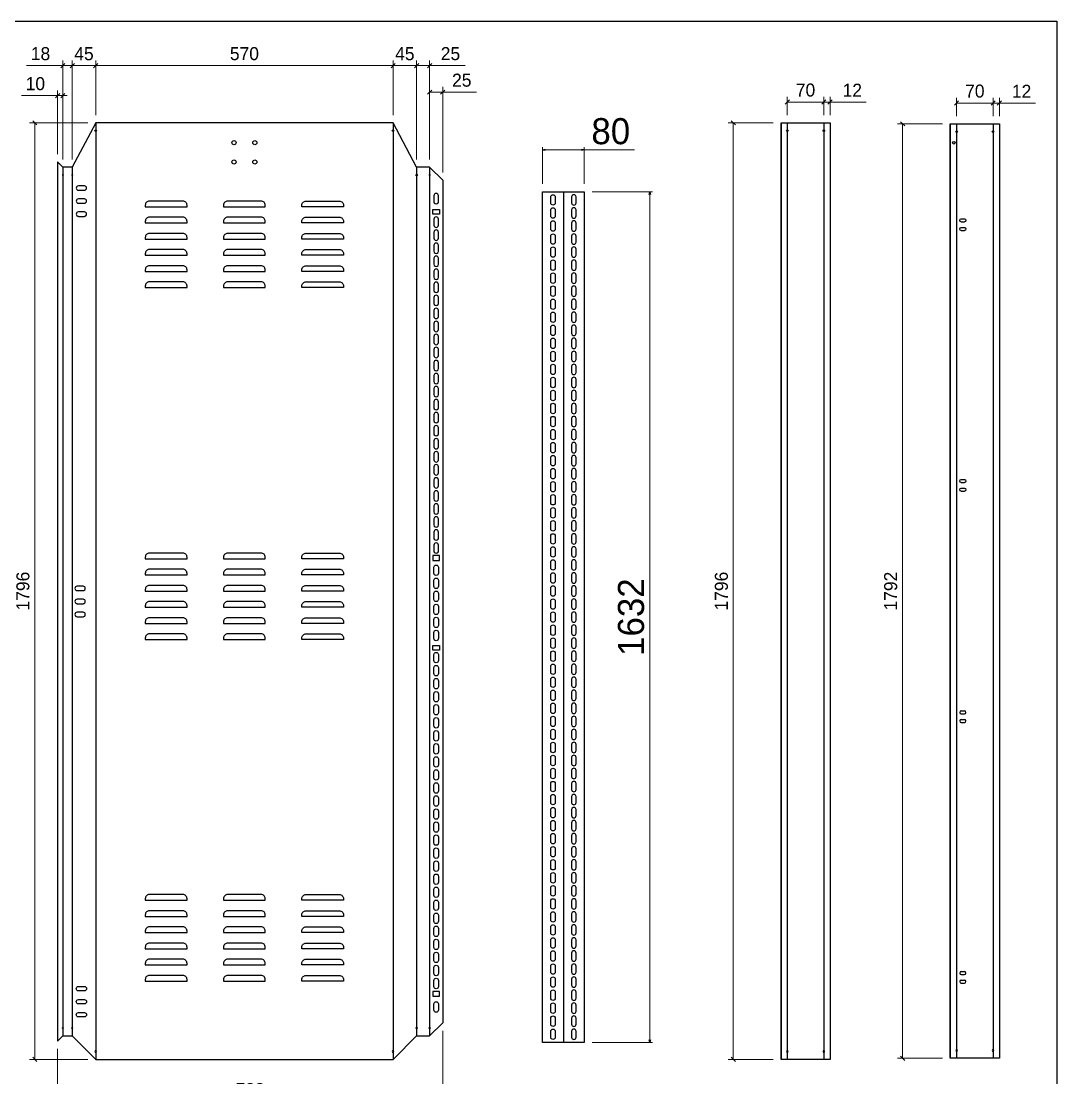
# Model space of a CAD drawing. Header units: millimetres. Extents: x 0 to 4455, y 0 to 3150.
# Drawn here: x 2470 to 4455, y 1123 to 3150 of the extents above; entities that cross this region are included whole.
import ezdxf
from ezdxf.enums import TextEntityAlignment as Align

# ---------------------------------------------------------------- set-up
doc = ezdxf.new("R2010")
doc.units = ezdxf.units.MM
doc.layers.add('CNC', color=7, linetype='Continuous')
doc.layers.add('DIM', color=253, linetype='Continuous')
doc.styles.add('Tahoma (Input Text)', font='tahoma.ttf')
doc.dimstyles.new('CNC', dxfattribs={"dimtxt": 50, "dimasz": 5, "dimexe": 5, "dimexo": 15, "dimgap": 10, "dimtad": 1, "dimdec": 0, "dimtxsty": 'Standard', "dimblk": 'OPEN30', "dimcen": 10, "dimclrd": 5, "dimclre": 5, "dimclrt": 3, "dimazin": 3, "dimtfac": 1, "dimtdec": 0, "dimtmove": 0, "dimatfit": 3, "dimldrblk": 'ARCHTICK', "dimlwd": 9, "dimlwe": 9})
doc.dimstyles.new('Dim-25', dxfattribs={"dimtxt": 25, "dimasz": 8, "dimexe": 10, "dimexo": 15, "dimgap": 10, "dimtad": 1, "dimdec": 0, "dimtxsty": 'Standard', "dimblk": 'OBLIQUE', "dimcen": 10, "dimclrd": 5, "dimclre": 5, "dimclrt": 3, "dimazin": 3, "dimtfac": 1, "dimtdec": 0, "dimtmove": 0, "dimatfit": 3, "dimldrblk": 'OBLIQUE', "dimlwd": 9, "dimlwe": 9})

# ---------------------------------------------------------------- blocks, each defined once
blk = doc.blocks.new('khungtenAsean2')
at = {"color": 7}
blk.add_lwpolyline([(0, 0), (2970, 0), (2970, -2100), (0, -2100)], close=True, dxfattribs=at)
at = {"color": 1, "style": 'Tahoma (Input Text)', "flags": 8}
for tag, p in [('#01', (137.1, -2021.3)), ('#03', (506.6, -2019.3)), ('#05', (1106.6, -2021.3)), ('#07', (1834.7, -2021.3)), ('#09', (2146.7, -2021.3)), ('#02', (98.5, -2081.3)), ('#04', (486.1, -2081.3)), ('#06', (1065.3, -2081.3)), ('#08', (1817.4, -2081.3)), ('#10', (2146.7, -2081.3))]:
    blk.add_attdef(tag, p, '', height=25, dxfattribs=at)
blk.add_attdef('#11', text='', height=25, dxfattribs=at).set_placement((2915, -2067.3), align=Align.CENTER)
blk = doc.blocks.new('*D10')
at = {"color": 0, "linetype": 'ByBlock', "lineweight": -2}
for p, q in [((2500, 2950.9), (2492, 2958.9)), ((2492, 1162.9), (2500, 1154.9))]:
    blk.add_line(p, q, dxfattribs=at)
at = {"layer": 'Defpoints', "color": 0, "transparency": 16777216}
for p in [(2612.8, 2954.9), (2496, 1158.9), (2612.8, 1158.9)]:
    blk.add_point(p, dxfattribs=at)
at = {"layer": 'DIM', "color": 5, "lineweight": 9, "transparency": 16777216}
for p, q in [((2597.8, 2954.9), (2486, 2954.9)), ((2496, 2954.9), (2496, 1158.9)), ((2597.8, 1158.9), (2486, 1158.9))]:
    blk.add_line(p, q, dxfattribs=at)
at = {"layer": 'DIM', "color": 3, "transparency": 16777216, "insert": (2473.3, 2056.9), "char_height": 25, "attachment_point": 5, "rotation": 90}
blk.add_mtext('1796', dxfattribs=at)
blk = doc.blocks.new('_Oblique')
at = {"color": 0, "linetype": 'ByBlock', "lineweight": -2}
blk.add_line((-0.5, -0.5), (0.5, 0.5), dxfattribs=at)
blk = doc.blocks.new('*D11')
at = {"color": 0, "linetype": 'ByBlock', "lineweight": -2}
for p, q in [((2616.8, 3068.7), (2608.8, 3060.7)), ((3178.8, 3060.7), (3186.8, 3068.7))]:
    blk.add_line(p, q, dxfattribs=at)
at = {"layer": 'Defpoints', "color": 0, "transparency": 16777216}
for p in [(2612.8, 3064.7), (2612.8, 2954.9), (3182.8, 2954.9)]:
    blk.add_point(p, dxfattribs=at)
at = {"layer": 'DIM', "color": 5, "lineweight": 9, "transparency": 16777216}
for p, q in [((2612.8, 2969.9), (2612.8, 3074.7)), ((3182.8, 3064.7), (2612.8, 3064.7)), ((3182.8, 2969.9), (3182.8, 3074.7))]:
    blk.add_line(p, q, dxfattribs=at)
at = {"layer": 'DIM', "color": 3, "transparency": 16777216, "insert": (2897.8, 3087.5), "char_height": 25, "attachment_point": 5}
blk.add_mtext('570', dxfattribs=at)
blk = doc.blocks.new('*D12')
at = {"color": 0, "linetype": 'ByBlock', "lineweight": -2}
for p, q in [((2571.8, 3068.7), (2563.8, 3060.7)), ((2608.8, 3060.7), (2616.8, 3068.7))]:
    blk.add_line(p, q, dxfattribs=at)
at = {"layer": 'Defpoints', "color": 0, "transparency": 16777216}
for p in [(2567.8, 3064.7), (2612.8, 2954.9), (2567.8, 2869.9)]:
    blk.add_point(p, dxfattribs=at)
at = {"layer": 'DIM', "color": 5, "lineweight": 9, "transparency": 16777216}
for p, q in [((2567.8, 2884.9), (2567.8, 3074.7)), ((2612.8, 3064.7), (2567.8, 3064.7)), ((2612.8, 2969.9), (2612.8, 3074.7))]:
    blk.add_line(p, q, dxfattribs=at)
at = {"layer": 'DIM', "color": 3, "transparency": 16777216, "insert": (2590.3, 3087.4), "char_height": 25, "attachment_point": 5}
blk.add_mtext('45', dxfattribs=at)
blk = doc.blocks.new('*D13')
at = {"color": 0, "linetype": 'ByBlock', "lineweight": -2}
for p, q in [((2545.8, 3060.7), (2553.8, 3068.7)), ((2571.8, 3068.7), (2563.8, 3060.7))]:
    blk.add_line(p, q, dxfattribs=at)
at = {"layer": 'Defpoints', "color": 0, "transparency": 16777216}
for p in [(2549.8, 3064.7), (2549.8, 2869.9), (2567.8, 2869.9)]:
    blk.add_point(p, dxfattribs=at)
at = {"layer": 'DIM', "color": 5, "lineweight": 9, "transparency": 16777216}
for p, q in [((2549.8, 3064.7), (2480.3, 3064.7)), ((2549.8, 2884.9), (2549.8, 3074.7)), ((2567.8, 3064.7), (2549.8, 3064.7)), ((2567.8, 2884.9), (2567.8, 3074.7)), ((2567.8, 3064.7), (2575.8, 3064.7))]:
    blk.add_line(p, q, dxfattribs=at)
at = {"layer": 'DIM', "color": 3, "transparency": 16777216, "insert": (2507, 3087.5), "char_height": 25, "attachment_point": 5}
blk.add_mtext('18', dxfattribs=at)
blk = doc.blocks.new('*D14')
at = {"color": 0, "linetype": 'ByBlock', "lineweight": -2}
for p, q in [((2543.8, 1081.8), (2535.8, 1073.8)), ((3273.8, 1073.8), (3281.8, 1081.8))]:
    blk.add_line(p, q, dxfattribs=at)
at = {"layer": 'Defpoints', "color": 0, "transparency": 16777216}
for p in [(3277.8, 1228.9), (2539.8, 1193.9), (2539.8, 1077.8)]:
    blk.add_point(p, dxfattribs=at)
at = {"layer": 'DIM', "color": 5, "lineweight": 9, "transparency": 16777216}
for p, q in [((3277.8, 1213.9), (3277.8, 1067.8)), ((2539.8, 1178.9), (2539.8, 1067.8)), ((3277.8, 1077.8), (2539.8, 1077.8))]:
    blk.add_line(p, q, dxfattribs=at)
at = {"layer": 'DIM', "color": 3, "transparency": 16777216, "insert": (2908.8, 1100.6), "char_height": 25, "attachment_point": 5}
blk.add_mtext('738', dxfattribs=at)
blk = doc.blocks.new('*D15')
at = {"color": 0, "linetype": 'ByBlock', "lineweight": -2}
for p, q in [((3186.8, 3068.7), (3178.8, 3060.7)), ((3223.8, 3060.7), (3231.8, 3068.7))]:
    blk.add_line(p, q, dxfattribs=at)
at = {"layer": 'Defpoints', "color": 0, "transparency": 16777216}
for p in [(3227.8, 3064.7), (3182.8, 2954.9), (3227.8, 2869.9)]:
    blk.add_point(p, dxfattribs=at)
at = {"layer": 'DIM', "color": 5, "lineweight": 9, "transparency": 16777216}
for p, q in [((3182.8, 2969.9), (3182.8, 3074.7)), ((3182.8, 3064.7), (3227.8, 3064.7)), ((3227.8, 2884.9), (3227.8, 3074.7))]:
    blk.add_line(p, q, dxfattribs=at)
at = {"layer": 'DIM', "color": 3, "transparency": 16777216, "insert": (3205.3, 3087.4), "char_height": 25, "attachment_point": 5}
blk.add_mtext('45', dxfattribs=at)
blk = doc.blocks.new('*D16')
at = {"color": 0, "linetype": 'ByBlock', "lineweight": -2}
for p, q in [((3231.8, 3068.7), (3223.8, 3060.7)), ((3248.8, 3060.7), (3256.8, 3068.7))]:
    blk.add_line(p, q, dxfattribs=at)
at = {"layer": 'Defpoints', "color": 0, "transparency": 16777216}
for p in [(3252.8, 3064.7), (3227.8, 2869.9), (3252.8, 2869.9)]:
    blk.add_point(p, dxfattribs=at)
at = {"layer": 'DIM', "color": 5, "lineweight": 9, "transparency": 16777216}
for p, q in [((3227.8, 2884.9), (3227.8, 3074.7)), ((3227.8, 3064.7), (3252.8, 3064.7)), ((3252.8, 2884.9), (3252.8, 3074.7)), ((3252.8, 3064.7), (3320.9, 3064.7))]:
    blk.add_line(p, q, dxfattribs=at)
at = {"layer": 'DIM', "color": 3, "transparency": 16777216, "insert": (3292.7, 3087.5), "char_height": 25, "attachment_point": 5}
blk.add_mtext('25', dxfattribs=at)
blk = doc.blocks.new('*D17')
at = {"color": 0, "linetype": 'ByBlock', "lineweight": -2}
for p, q in [((3256.8, 3017.8), (3248.8, 3009.8)), ((3273.8, 3009.8), (3281.8, 3017.8))]:
    blk.add_line(p, q, dxfattribs=at)
at = {"layer": 'Defpoints', "color": 0, "transparency": 16777216}
for p in [(3277.8, 3013.8), (3252.8, 2869.9), (3277.8, 2844.9)]:
    blk.add_point(p, dxfattribs=at)
at = {"layer": 'DIM', "color": 5, "lineweight": 9, "transparency": 16777216}
for p, q in [((3252.8, 2884.9), (3252.8, 3023.8)), ((3277.8, 2859.9), (3277.8, 3023.8)), ((3252.8, 3013.8), (3277.8, 3013.8)), ((3277.8, 3013.8), (3342.6, 3013.8))]:
    blk.add_line(p, q, dxfattribs=at)
at = {"layer": 'DIM', "color": 3, "transparency": 16777216, "insert": (3314.4, 3036.6), "char_height": 25, "attachment_point": 5}
blk.add_mtext('25', dxfattribs=at)
blk = doc.blocks.new('*D18')
at = {"color": 0, "linetype": 'ByBlock', "lineweight": -2}
for p, q in [((2535.8, 3003.1), (2543.8, 3011.1)), ((2553.8, 3011.1), (2545.8, 3003.1))]:
    blk.add_line(p, q, dxfattribs=at)
at = {"layer": 'Defpoints', "color": 0, "transparency": 16777216}
for p in [(2539.8, 3007.1), (2539.8, 2879.9), (2549.8, 2869.9)]:
    blk.add_point(p, dxfattribs=at)
at = {"layer": 'DIM', "color": 5, "lineweight": 9, "transparency": 16777216}
for p, q in [((2539.8, 3007.1), (2470.4, 3007.1)), ((2539.8, 2894.9), (2539.8, 3017.1)), ((2549.8, 3007.1), (2539.8, 3007.1)), ((2549.8, 2884.9), (2549.8, 3017.1)), ((2549.8, 3007.1), (2557.8, 3007.1))]:
    blk.add_line(p, q, dxfattribs=at)
at = {"layer": 'DIM', "color": 3, "transparency": 16777216, "insert": (2497.1, 3029.9), "char_height": 25, "attachment_point": 5}
blk.add_mtext('10', dxfattribs=at)
blk = doc.blocks.new('f3daunguoc')
at = {"layer": 'CNC', "color": 2, "lineweight": -3}
blk.add_circle((0, 0), 1.5, dxfattribs=at)
blk = doc.blocks.new('f2dauxuoi')
at = {"layer": 'CNC', "color": 2, "lineweight": -3}
blk.add_circle((0, 0), 1, dxfattribs=at)
blk = doc.blocks.new('ovan8.5x20')
at = {"layer": 'CNC', "color": 2, "lineweight": -3}
for p, q in [((5.7, 4.2), (-5.8, 4.2)), ((-5.8, -4.2), (5.7, -4.2))]:
    blk.add_line(p, q, dxfattribs=at)
for centre, start, end in [((-5.8, 0), 90, 270), ((5.7, 0), 270, 90)]:
    blk.add_arc(centre, 4.25, start, end, dxfattribs=at)
blk = doc.blocks.new('ovan')
at = {"color": 2}
for p, q in [((14.8, 8.5), (3.3, 8.5)), ((3.3, 0), (14.8, 0))]:
    blk.add_line(p, q, dxfattribs=at)
for centre, start, end in [((3.3, 4.3), 90, 270), ((14.8, 4.3), 270, 90)]:
    blk.add_arc(centre, 4.25, start, end, dxfattribs=at)
blk = doc.blocks.new('*D48')
at = {"color": 0, "linetype": 'ByBlock', "lineweight": -2}
for p, q in [((3673.3, 2817.8), (3674.7, 2822.8)), ((3674.7, 2822.8), (3676, 2817.8)), ((3674.7, 2822.8), (3674.7, 2817.8)), ((3674.7, 1191.3), (3673.3, 1196.3)), ((3676, 1196.3), (3674.7, 1191.3)), ((3674.7, 1191.3), (3674.7, 1196.3))]:
    blk.add_line(p, q, dxfattribs=at)
at = {"layer": 'Defpoints', "color": 0, "ltscale": 0.5, "transparency": 16777216}
for p in [(3549.2, 2822.8), (3549.2, 1191.3), (3674.7, 1191.3)]:
    blk.add_point(p, dxfattribs=at)
at = {"layer": 'DIM', "color": 5, "lineweight": 9, "ltscale": 0.5, "transparency": 16777216}
for p, q in [((3564.2, 2822.8), (3679.7, 2822.8)), ((3674.7, 2817.8), (3674.7, 1196.3)), ((3564.2, 1191.3), (3679.7, 1191.3))]:
    blk.add_line(p, q, dxfattribs=at)
at = {"layer": 'DIM', "color": 3, "ltscale": 0.5, "transparency": 16777216, "insert": (3639.1, 2007), "char_height": 50, "attachment_point": 5, "rotation": 90}
blk.add_mtext('1632', dxfattribs=at)
blk = doc.blocks.new('_ArchTick')
at = {"color": 0, "const_width": 0.15}
blk.add_lwpolyline([(-0.5, -0.5), (0.5, 0.5)], dxfattribs=at)
blk = doc.blocks.new('_Open30')
at = {"color": 0, "linetype": 'ByBlock', "lineweight": -2}
for p, q in [((-1, 0.27), (0, 0)), ((0, 0), (-1, -0.27)), ((0, 0), (-1, 0))]:
    blk.add_line(p, q, dxfattribs=at)
blk = doc.blocks.new('*D49')
at = {"color": 0, "linetype": 'ByBlock', "lineweight": -2}
for p, q in [((3469.2, 2903), (3474.2, 2904.4)), ((3474.2, 2901.7), (3469.2, 2903)), ((3469.2, 2903), (3474.2, 2903)), ((3544.2, 2904.4), (3549.2, 2903)), ((3549.2, 2903), (3544.2, 2901.7)), ((3549.2, 2903), (3544.2, 2903))]:
    blk.add_line(p, q, dxfattribs=at)
at = {"layer": 'Defpoints', "color": 0, "ltscale": 0.5, "transparency": 16777216}
for p in [(3549.2, 2903), (3469.2, 2822.8), (3549.2, 2822.8)]:
    blk.add_point(p, dxfattribs=at)
at = {"layer": 'DIM', "color": 5, "lineweight": 9, "ltscale": 0.5, "transparency": 16777216}
for p, q in [((3469.2, 2837.8), (3469.2, 2908)), ((3474.2, 2903), (3544.2, 2903)), ((3549.2, 2837.8), (3549.2, 2908)), ((3549.2, 2903), (3645.7, 2903))]:
    blk.add_line(p, q, dxfattribs=at)
at = {"layer": 'DIM', "color": 3, "ltscale": 0.5, "transparency": 16777216, "insert": (3600, 2938.6), "char_height": 50, "attachment_point": 5}
blk.add_mtext('80', dxfattribs=at)
blk = doc.blocks.new('*D56')
at = {"color": 0, "linetype": 'ByBlock', "lineweight": -2}
for p, q in [((4004.3, 2990.9), (4012.3, 2998.9)), ((4024.3, 2998.9), (4016.3, 2990.9))]:
    blk.add_line(p, q, dxfattribs=at)
at = {"layer": 'Defpoints', "color": 0, "transparency": 16777216}
for p in [(4020.3, 2994.9), (4008.3, 2954.9), (4020.3, 2954.9)]:
    blk.add_point(p, dxfattribs=at)
at = {"layer": 'DIM', "color": 5, "lineweight": 9, "transparency": 16777216}
for p, q in [((4008.3, 2969.9), (4008.3, 3004.9)), ((4020.3, 2969.9), (4020.3, 3004.9)), ((4008.3, 2994.9), (4000.3, 2994.9)), ((4008.3, 2994.9), (4020.3, 2994.9)), ((4020.3, 2994.9), (4089.5, 2994.9))]:
    blk.add_line(p, q, dxfattribs=at)
at = {"layer": 'DIM', "color": 3, "transparency": 16777216, "insert": (4062.9, 3017.5), "char_height": 25, "attachment_point": 5}
blk.add_mtext('12', dxfattribs=at)
blk = doc.blocks.new('*D57')
at = {"color": 0, "linetype": 'ByBlock', "lineweight": -2}
for p, q in [((3942.3, 2998.9), (3934.3, 2990.9)), ((4004.3, 2990.9), (4012.3, 2998.9))]:
    blk.add_line(p, q, dxfattribs=at)
at = {"layer": 'Defpoints', "color": 0, "transparency": 16777216}
for p in [(3938.3, 2994.9), (3938.3, 2954.9), (4008.3, 2954.9)]:
    blk.add_point(p, dxfattribs=at)
at = {"layer": 'DIM', "color": 5, "lineweight": 9, "transparency": 16777216}
for p, q in [((3938.3, 2969.9), (3938.3, 3004.9)), ((4008.3, 2969.9), (4008.3, 3004.9)), ((4008.3, 2994.9), (3938.3, 2994.9))]:
    blk.add_line(p, q, dxfattribs=at)
at = {"layer": 'DIM', "color": 3, "transparency": 16777216, "insert": (3973.3, 3017.7), "char_height": 25, "attachment_point": 5}
blk.add_mtext('70', dxfattribs=at)
blk = doc.blocks.new('*D58')
at = {"color": 0, "linetype": 'ByBlock', "lineweight": -2}
for p, q in [((3838.9, 2950.9), (3830.9, 2958.9)), ((3830.9, 1162.9), (3838.9, 1154.9))]:
    blk.add_line(p, q, dxfattribs=at)
at = {"layer": 'Defpoints', "color": 0, "transparency": 16777216}
for p in [(3926.3, 2954.9), (3834.9, 1158.9), (3926.3, 1158.9)]:
    blk.add_point(p, dxfattribs=at)
at = {"layer": 'DIM', "color": 5, "lineweight": 9, "transparency": 16777216}
for p, q in [((3911.3, 2954.9), (3824.9, 2954.9)), ((3834.9, 2954.9), (3834.9, 1158.9)), ((3911.3, 1158.9), (3824.9, 1158.9))]:
    blk.add_line(p, q, dxfattribs=at)
at = {"layer": 'DIM', "color": 3, "transparency": 16777216, "insert": (3812.1, 2056.9), "char_height": 25, "attachment_point": 5, "rotation": 90}
blk.add_mtext('1796', dxfattribs=at)
blk = doc.blocks.new('*D59')
at = {"color": 0, "linetype": 'ByBlock', "lineweight": -2}
for p, q in [((4328.8, 2988.9), (4336.8, 2996.9)), ((4348.8, 2996.9), (4340.8, 2988.9))]:
    blk.add_line(p, q, dxfattribs=at)
at = {"layer": 'Defpoints', "color": 0, "transparency": 16777216}
for p in [(4344.8, 2992.9), (4332.8, 2952.9), (4344.8, 2952.9)]:
    blk.add_point(p, dxfattribs=at)
at = {"layer": 'DIM', "color": 5, "lineweight": 9, "transparency": 16777216}
for p, q in [((4332.8, 2967.9), (4332.8, 3002.9)), ((4344.8, 2967.9), (4344.8, 3002.9)), ((4332.8, 2992.9), (4324.8, 2992.9)), ((4332.8, 2992.9), (4344.8, 2992.9)), ((4344.8, 2992.9), (4414, 2992.9))]:
    blk.add_line(p, q, dxfattribs=at)
at = {"layer": 'DIM', "color": 3, "transparency": 16777216, "insert": (4387.4, 3015.5), "char_height": 25, "attachment_point": 5}
blk.add_mtext('12', dxfattribs=at)
blk = doc.blocks.new('*D60')
at = {"color": 0, "linetype": 'ByBlock', "lineweight": -2}
for p, q in [((4266.8, 2996.9), (4258.8, 2988.9)), ((4328.8, 2988.9), (4336.8, 2996.9))]:
    blk.add_line(p, q, dxfattribs=at)
at = {"layer": 'Defpoints', "color": 0, "transparency": 16777216}
for p in [(4262.8, 2992.9), (4262.8, 2952.9), (4332.8, 2952.9)]:
    blk.add_point(p, dxfattribs=at)
at = {"layer": 'DIM', "color": 5, "lineweight": 9, "transparency": 16777216}
for p, q in [((4262.8, 2967.9), (4262.8, 3002.9)), ((4332.8, 2967.9), (4332.8, 3002.9)), ((4332.8, 2992.9), (4262.8, 2992.9))]:
    blk.add_line(p, q, dxfattribs=at)
at = {"layer": 'DIM', "color": 3, "transparency": 16777216, "insert": (4297.8, 3015.7), "char_height": 25, "attachment_point": 5}
blk.add_mtext('70', dxfattribs=at)
blk = doc.blocks.new('*D61')
at = {"color": 0, "linetype": 'ByBlock', "lineweight": -2}
for p, q in [((4163.4, 2948.9), (4155.4, 2956.9)), ((4155.4, 1164.9), (4163.4, 1156.9))]:
    blk.add_line(p, q, dxfattribs=at)
at = {"layer": 'Defpoints', "color": 0, "transparency": 16777216}
for p in [(4250.8, 2952.9), (4159.4, 1160.9), (4250.8, 1160.9)]:
    blk.add_point(p, dxfattribs=at)
at = {"layer": 'DIM', "color": 5, "lineweight": 9, "transparency": 16777216}
for p, q in [((4235.8, 2952.9), (4149.4, 2952.9)), ((4159.4, 2952.9), (4159.4, 1160.9)), ((4235.8, 1160.9), (4149.4, 1160.9))]:
    blk.add_line(p, q, dxfattribs=at)
at = {"layer": 'DIM', "color": 3, "transparency": 16777216, "insert": (4136.6, 2056.9), "char_height": 25, "attachment_point": 5, "rotation": 90}
blk.add_mtext('1792', dxfattribs=at)
blk = doc.blocks.new('ovan6x9')
at = {"color": 2}
for p, q in [((2, 6), (8, 6)), ((2, 0), (8, 0))]:
    blk.add_line(p, q, dxfattribs=at)
for centre, start, end in [((2, 3), 90, 270), ((8, 3), 270, 90)]:
    blk.add_arc(centre, 3, start, end, dxfattribs=at)

msp = doc.modelspace()

# ---------------------------------------------------------------- linework, layer by layer
at = {"color": 7}
for p, q in [((2612.8, 2954.9), (2567.8, 2869.9)), ((2612.8, 2954.9), (2612.8, 1158.9)), ((3182.8, 2954.9), (3182.8, 1158.9)), ((3227.8, 2869.9), (3182.8, 2954.9)), ((3926.3, 2954.9), (3926.3, 1158.9)), ((3938.3, 2954.9), (3938.3, 1158.9)), ((4008.3, 2954.9), (4008.3, 1158.9)), ((4020.3, 2954.9), (4020.3, 1158.9)), ((4250.8, 2952.9), (4250.8, 1160.9)), ((4262.8, 2952.9), (4262.8, 1160.9)), ((4332.8, 2952.9), (4332.8, 1160.9)), ((4344.8, 2952.9), (4344.8, 1160.9)), ((2539.8, 2879.9), (2539.8, 1193.9)), ((2549.8, 2869.9), (2539.8, 2879.9)), ((2567.8, 2869.9), (2549.8, 2869.9)), ((2549.8, 2869.9), (2549.8, 1203.9)), ((2567.8, 2869.9), (2567.8, 1203.9)), ((3227.8, 2869.9), (3227.8, 1203.9)), ((3252.8, 2869.9), (3252.8, 1203.9)), ((3252.8, 2869.9), (3277.8, 2844.9)), ((3277.8, 2844.9), (3277.8, 1228.9)), ((3509.2, 2822.8), (3509.2, 1191.3)), ((3252.8, 1203.9), (3277.8, 1228.9)), ((2539.8, 1193.9), (2549.8, 1203.9)), ((2549.8, 1203.9), (2567.8, 1203.9)), ((2612.8, 1158.9), (2567.8, 1203.9)), ((3227.8, 1203.9), (3182.8, 1158.9))]:
    msp.add_line(p, q, dxfattribs=at)
for points in [[(3182.8, 2954.9), (2612.8, 2954.9)], [(3252.8, 2869.9), (3227.8, 2869.9)], [(3227.8, 1203.9), (3252.8, 1203.9)], [(2612.8, 1158.9), (3182.8, 1158.9)]]:
    msp.add_lwpolyline(points, dxfattribs=at)
for points in [[(4020.3, 1158.9), (3926.3, 1158.9), (3926.3, 2954.9), (4020.3, 2954.9)], [(4344.8, 1160.9), (4250.8, 1160.9), (4250.8, 2952.9), (4344.8, 2952.9)]]:
    msp.add_lwpolyline(points, close=True)
msp.add_lwpolyline([(3469.2, 2822.8), (3549.2, 2822.8), (3549.2, 1191.3), (3469.2, 1191.3)], close=True, dxfattribs=at)
at = {"color": 2, "ltscale": 0.5}
for points in [[(3493.5, 2812.8), (3493.5, 2801.3, -1), (3485, 2801.3), (3485, 2812.8, -1)], [(3525, 2812.8), (3525, 2801.3, 1), (3533.5, 2801.3), (3533.5, 2812.8, 1)], [(3493.5, 2787.8), (3493.5, 2776.3, -1), (3485, 2776.3), (3485, 2787.8, -1)], [(3525, 2787.8), (3525, 2776.3, 1), (3533.5, 2776.3), (3533.5, 2787.8, 1)], [(3493.5, 2762.8), (3493.5, 2751.3, -1), (3485, 2751.3), (3485, 2762.8, -1)], [(3525, 2762.8), (3525, 2751.3, 1), (3533.5, 2751.3), (3533.5, 2762.8, 1)], [(3493.5, 2737.8), (3493.5, 2726.3, -1), (3485, 2726.3), (3485, 2737.8, -1)], [(3525, 2737.8), (3525, 2726.3, 1), (3533.5, 2726.3), (3533.5, 2737.8, 1)], [(3493.5, 2712.8), (3493.5, 2701.3, -1), (3485, 2701.3), (3485, 2712.8, -1)], [(3525, 2712.8), (3525, 2701.3, 1), (3533.5, 2701.3), (3533.5, 2712.8, 1)], [(3493.5, 2687.8), (3493.5, 2676.3, -1), (3485, 2676.3), (3485, 2687.8, -1)], [(3525, 2687.8), (3525, 2676.3, 1), (3533.5, 2676.3), (3533.5, 2687.8, 1)], [(3493.5, 2662.8), (3493.5, 2651.3, -1), (3485, 2651.3), (3485, 2662.8, -1)], [(3525, 2662.8), (3525, 2651.3, 1), (3533.5, 2651.3), (3533.5, 2662.8, 1)], [(3493.5, 2637.8), (3493.5, 2626.3, -1), (3485, 2626.3), (3485, 2637.8, -1)], [(3525, 2637.8), (3525, 2626.3, 1), (3533.5, 2626.3), (3533.5, 2637.8, 1)], [(3493.5, 2612.8), (3493.5, 2601.3, -1), (3485, 2601.3), (3485, 2612.8, -1)], [(3525, 2612.8), (3525, 2601.3, 1), (3533.5, 2601.3), (3533.5, 2612.8, 1)], [(3493.5, 2587.8), (3493.5, 2576.3, -1), (3485, 2576.3), (3485, 2587.8, -1)], [(3525, 2587.8), (3525, 2576.3, 1), (3533.5, 2576.3), (3533.5, 2587.8, 1)], [(3493.5, 2562.8), (3493.5, 2551.3, -1), (3485, 2551.3), (3485, 2562.8, -1)], [(3525, 2562.8), (3525, 2551.3, 1), (3533.5, 2551.3), (3533.5, 2562.8, 1)], [(3493.5, 2537.8), (3493.5, 2526.3, -1), (3485, 2526.3), (3485, 2537.8, -1)], [(3525, 2537.8), (3525, 2526.3, 1), (3533.5, 2526.3), (3533.5, 2537.8, 1)], [(3493.5, 2512.8), (3493.5, 2501.3, -1), (3485, 2501.3), (3485, 2512.8, -1)], [(3525, 2512.8), (3525, 2501.3, 1), (3533.5, 2501.3), (3533.5, 2512.8, 1)], [(3493.5, 2487.8), (3493.5, 2476.3, -1), (3485, 2476.3), (3485, 2487.8, -1)], [(3525, 2487.8), (3525, 2476.3, 1), (3533.5, 2476.3), (3533.5, 2487.8, 1)], [(3493.5, 2462.8), (3493.5, 2451.3, -1), (3485, 2451.3), (3485, 2462.8, -1)], [(3525, 2462.8), (3525, 2451.3, 1), (3533.5, 2451.3), (3533.5, 2462.8, 1)], [(3493.5, 2437.8), (3493.5, 2426.3, -1), (3485, 2426.3), (3485, 2437.8, -1)], [(3525, 2437.8), (3525, 2426.3, 1), (3533.5, 2426.3), (3533.5, 2437.8, 1)], [(3493.5, 2412.8), (3493.5, 2401.3, -1), (3485, 2401.3), (3485, 2412.8, -1)], [(3525, 2412.8), (3525, 2401.3, 1), (3533.5, 2401.3), (3533.5, 2412.8, 1)], [(3493.5, 2387.8), (3493.5, 2376.3, -1), (3485, 2376.3), (3485, 2387.8, -1)], [(3525, 2387.8), (3525, 2376.3, 1), (3533.5, 2376.3), (3533.5, 2387.8, 1)], [(3493.5, 2362.8), (3493.5, 2351.3, -1), (3485, 2351.3), (3485, 2362.8, -1)], [(3525, 2362.8), (3525, 2351.3, 1), (3533.5, 2351.3), (3533.5, 2362.8, 1)], [(3493.5, 2337.8), (3493.5, 2326.3, -1), (3485, 2326.3), (3485, 2337.8, -1)], [(3525, 2337.8), (3525, 2326.3, 1), (3533.5, 2326.3), (3533.5, 2337.8, 1)], [(3493.5, 2312.8), (3493.5, 2301.3, -1), (3485, 2301.3), (3485, 2312.8, -1)], [(3525, 2312.8), (3525, 2301.3, 1), (3533.5, 2301.3), (3533.5, 2312.8, 1)], [(3493.5, 2287.8), (3493.5, 2276.3, -1), (3485, 2276.3), (3485, 2287.8, -1)], [(3525, 2287.8), (3525, 2276.3, 1), (3533.5, 2276.3), (3533.5, 2287.8, 1)], [(3493.5, 2262.8), (3493.5, 2251.3, -1), (3485, 2251.3), (3485, 2262.8, -1)], [(3525, 2262.8), (3525, 2251.3, 1), (3533.5, 2251.3), (3533.5, 2262.8, 1)], [(3493.5, 2237.8), (3493.5, 2226.3, -1), (3485, 2226.3), (3485, 2237.8, -1)], [(3525, 2237.8), (3525, 2226.3, 1), (3533.5, 2226.3), (3533.5, 2237.8, 1)], [(3493.5, 2212.8), (3493.5, 2201.3, -1), (3485, 2201.3), (3485, 2212.8, -1)], [(3525, 2212.8), (3525, 2201.3, 1), (3533.5, 2201.3), (3533.5, 2212.8, 1)], [(3493.5, 2187.8), (3493.5, 2176.3, -1), (3485, 2176.3), (3485, 2187.8, -1)], [(3525, 2187.8), (3525, 2176.3, 1), (3533.5, 2176.3), (3533.5, 2187.8, 1)], [(3493.5, 2162.8), (3493.5, 2151.3, -1), (3485, 2151.3), (3485, 2162.8, -1)], [(3525, 2162.8), (3525, 2151.3, 1), (3533.5, 2151.3), (3533.5, 2162.8, 1)], [(3493.5, 2137.8), (3493.5, 2126.3, -1), (3485, 2126.3), (3485, 2137.8, -1)], [(3525, 2137.8), (3525, 2126.3, 1), (3533.5, 2126.3), (3533.5, 2137.8, 1)], [(3493.5, 2112.8), (3493.5, 2101.3, -1), (3485, 2101.3), (3485, 2112.8, -1)], [(3525, 2112.8), (3525, 2101.3, 1), (3533.5, 2101.3), (3533.5, 2112.8, 1)], [(3493.5, 2087.8), (3493.5, 2076.3, -1), (3485, 2076.3), (3485, 2087.8, -1)], [(3525, 2087.8), (3525, 2076.3, 1), (3533.5, 2076.3), (3533.5, 2087.8, 1)], [(3493.5, 2062.8), (3493.5, 2051.3, -1), (3485, 2051.3), (3485, 2062.8, -1)], [(3525, 2062.8), (3525, 2051.3, 1), (3533.5, 2051.3), (3533.5, 2062.8, 1)], [(3493.5, 2037.8), (3493.5, 2026.3, -1), (3485, 2026.3), (3485, 2037.8, -1)], [(3525, 2037.8), (3525, 2026.3, 1), (3533.5, 2026.3), (3533.5, 2037.8, 1)], [(3493.5, 2012.8), (3493.5, 2001.3, -1), (3485, 2001.3), (3485, 2012.8, -1)], [(3525, 2012.8), (3525, 2001.3, 1), (3533.5, 2001.3), (3533.5, 2012.8, 1)], [(3493.5, 1987.8), (3493.5, 1976.3, -1), (3485, 1976.3), (3485, 1987.8, -1)], [(3525, 1987.8), (3525, 1976.3, 1), (3533.5, 1976.3), (3533.5, 1987.8, 1)], [(3493.5, 1962.8), (3493.5, 1951.3, -1), (3485, 1951.3), (3485, 1962.8, -1)], [(3525, 1962.8), (3525, 1951.3, 1), (3533.5, 1951.3), (3533.5, 1962.8, 1)], [(3493.5, 1937.8), (3493.5, 1926.3, -1), (3485, 1926.3), (3485, 1937.8, -1)], [(3525, 1937.8), (3525, 1926.3, 1), (3533.5, 1926.3), (3533.5, 1937.8, 1)], [(3493.5, 1912.8), (3493.5, 1901.3, -1), (3485, 1901.3), (3485, 1912.8, -1)], [(3525, 1912.8), (3525, 1901.3, 1), (3533.5, 1901.3), (3533.5, 1912.8, 1)], [(3493.5, 1887.8), (3493.5, 1876.3, -1), (3485, 1876.3), (3485, 1887.8, -1)], [(3525, 1887.8), (3525, 1876.3, 1), (3533.5, 1876.3), (3533.5, 1887.8, 1)], [(3493.5, 1862.8), (3493.5, 1851.3, -1), (3485, 1851.3), (3485, 1862.8, -1)], [(3525, 1862.8), (3525, 1851.3, 1), (3533.5, 1851.3), (3533.5, 1862.8, 1)], [(3493.5, 1837.8), (3493.5, 1826.3, -1), (3485, 1826.3), (3485, 1837.8, -1)], [(3525, 1837.8), (3525, 1826.3, 1), (3533.5, 1826.3), (3533.5, 1837.8, 1)], [(3493.5, 1812.8), (3493.5, 1801.3, -1), (3485, 1801.3), (3485, 1812.8, -1)], [(3525, 1812.8), (3525, 1801.3, 1), (3533.5, 1801.3), (3533.5, 1812.8, 1)], [(3493.5, 1787.8), (3493.5, 1776.3, -1), (3485, 1776.3), (3485, 1787.8, -1)], [(3525, 1787.8), (3525, 1776.3, 1), (3533.5, 1776.3), (3533.5, 1787.8, 1)], [(3493.5, 1762.8), (3493.5, 1751.3, -1), (3485, 1751.3), (3485, 1762.8, -1)], [(3525, 1762.8), (3525, 1751.3, 1), (3533.5, 1751.3), (3533.5, 1762.8, 1)], [(3493.5, 1737.8), (3493.5, 1726.3, -1), (3485, 1726.3), (3485, 1737.8, -1)], [(3525, 1737.8), (3525, 1726.3, 1), (3533.5, 1726.3), (3533.5, 1737.8, 1)], [(3493.5, 1712.8), (3493.5, 1701.3, -1), (3485, 1701.3), (3485, 1712.8, -1)], [(3525, 1712.8), (3525, 1701.3, 1), (3533.5, 1701.3), (3533.5, 1712.8, 1)], [(3493.5, 1687.8), (3493.5, 1676.3, -1), (3485, 1676.3), (3485, 1687.8, -1)], [(3525, 1687.8), (3525, 1676.3, 1), (3533.5, 1676.3), (3533.5, 1687.8, 1)], [(3493.5, 1662.8), (3493.5, 1651.3, -1), (3485, 1651.3), (3485, 1662.8, -1)], [(3525, 1662.8), (3525, 1651.3, 1), (3533.5, 1651.3), (3533.5, 1662.8, 1)], [(3493.5, 1637.8), (3493.5, 1626.3, -1), (3485, 1626.3), (3485, 1637.8, -1)], [(3525, 1637.8), (3525, 1626.3, 1), (3533.5, 1626.3), (3533.5, 1637.8, 1)], [(3493.5, 1612.8), (3493.5, 1601.3, -1), (3485, 1601.3), (3485, 1612.8, -1)], [(3525, 1612.8), (3525, 1601.3, 1), (3533.5, 1601.3), (3533.5, 1612.8, 1)], [(3493.5, 1587.8), (3493.5, 1576.3, -1), (3485, 1576.3), (3485, 1587.8, -1)], [(3525, 1587.8), (3525, 1576.3, 1), (3533.5, 1576.3), (3533.5, 1587.8, 1)], [(3493.5, 1562.8), (3493.5, 1551.3, -1), (3485, 1551.3), (3485, 1562.8, -1)], [(3525, 1562.8), (3525, 1551.3, 1), (3533.5, 1551.3), (3533.5, 1562.8, 1)], [(3493.5, 1537.8), (3493.5, 1526.3, -1), (3485, 1526.3), (3485, 1537.8, -1)], [(3525, 1537.8), (3525, 1526.3, 1), (3533.5, 1526.3), (3533.5, 1537.8, 1)], [(3493.5, 1512.8), (3493.5, 1501.3, -1), (3485, 1501.3), (3485, 1512.8, -1)], [(3525, 1512.8), (3525, 1501.3, 1), (3533.5, 1501.3), (3533.5, 1512.8, 1)], [(3493.5, 1487.8), (3493.5, 1476.3, -1), (3485, 1476.3), (3485, 1487.8, -1)], [(3525, 1487.8), (3525, 1476.3, 1), (3533.5, 1476.3), (3533.5, 1487.8, 1)], [(3493.5, 1462.8), (3493.5, 1451.3, -1), (3485, 1451.3), (3485, 1462.8, -1)], [(3525, 1462.8), (3525, 1451.3, 1), (3533.5, 1451.3), (3533.5, 1462.8, 1)], [(3493.5, 1437.8), (3493.5, 1426.3, -1), (3485, 1426.3), (3485, 1437.8, -1)], [(3525, 1437.8), (3525, 1426.3, 1), (3533.5, 1426.3), (3533.5, 1437.8, 1)], [(3493.5, 1412.8), (3493.5, 1401.3, -1), (3485, 1401.3), (3485, 1412.8, -1)], [(3525, 1412.8), (3525, 1401.3, 1), (3533.5, 1401.3), (3533.5, 1412.8, 1)], [(3493.5, 1387.8), (3493.5, 1376.3, -1), (3485, 1376.3), (3485, 1387.8, -1)], [(3525, 1387.8), (3525, 1376.3, 1), (3533.5, 1376.3), (3533.5, 1387.8, 1)], [(3493.5, 1362.8), (3493.5, 1351.3, -1), (3485, 1351.3), (3485, 1362.8, -1)], [(3525, 1362.8), (3525, 1351.3, 1), (3533.5, 1351.3), (3533.5, 1362.8, 1)], [(3493.5, 1337.8), (3493.5, 1326.3, -1), (3485, 1326.3), (3485, 1337.8, -1)], [(3525, 1337.8), (3525, 1326.3, 1), (3533.5, 1326.3), (3533.5, 1337.8, 1)], [(3493.5, 1312.8), (3493.5, 1301.3, -1), (3485, 1301.3), (3485, 1312.8, -1)], [(3525, 1312.8), (3525, 1301.3, 1), (3533.5, 1301.3), (3533.5, 1312.8, 1)], [(3493.5, 1287.8), (3493.5, 1276.3, -1), (3485, 1276.3), (3485, 1287.8, -1)], [(3525, 1287.8), (3525, 1276.3, 1), (3533.5, 1276.3), (3533.5, 1287.8, 1)], [(3493.5, 1262.8), (3493.5, 1251.3, -1), (3485, 1251.3), (3485, 1262.8, -1)], [(3525, 1262.8), (3525, 1251.3, 1), (3533.5, 1251.3), (3533.5, 1262.8, 1)], [(3493.5, 1237.8), (3493.5, 1226.3, -1), (3485, 1226.3), (3485, 1237.8, -1)], [(3525, 1237.8), (3525, 1226.3, 1), (3533.5, 1226.3), (3533.5, 1237.8, 1)], [(3493.5, 1212.8), (3493.5, 1201.3, -1), (3485, 1201.3), (3485, 1212.8, -1)], [(3525, 1212.8), (3525, 1201.3, 1), (3533.5, 1201.3), (3533.5, 1212.8, 1)]]:
    msp.add_lwpolyline(points, format="xyb", close=True, dxfattribs=at)
at = {"color": 2}
for points in [[(2779.8, 2804.9), (2715.8, 2804.9, 0.414214), (2707.8, 2796.9), (2707.8, 2793.9), (2787.8, 2793.9), (2787.8, 2796.9, 0.414214)], [(2929.8, 2804.9), (2865.8, 2804.9, 0.414214), (2857.8, 2796.9), (2857.8, 2793.9), (2937.8, 2793.9), (2937.8, 2796.9, 0.414214)], [(3015.8, 2804.9), (3079.8, 2804.9, -0.414214), (3087.8, 2796.9), (3087.8, 2793.9), (3007.8, 2793.9), (3007.8, 2796.9, -0.414214)], [(2779.8, 2773.9), (2715.8, 2773.9, 0.414214), (2707.8, 2765.9), (2707.8, 2762.9), (2787.8, 2762.9), (2787.8, 2765.9, 0.414214)], [(2929.8, 2773.9), (2865.8, 2773.9, 0.414214), (2857.8, 2765.9), (2857.8, 2762.9), (2937.8, 2762.9), (2937.8, 2765.9, 0.414214)], [(3015.8, 2773.9), (3079.8, 2773.9, -0.414214), (3087.8, 2765.9), (3087.8, 2762.9), (3007.8, 2762.9), (3007.8, 2765.9, -0.414214)], [(2779.8, 2742.9), (2715.8, 2742.9, 0.414214), (2707.8, 2734.9), (2707.8, 2731.9), (2787.8, 2731.9), (2787.8, 2734.9, 0.414214)], [(2929.8, 2742.9), (2865.8, 2742.9, 0.414214), (2857.8, 2734.9), (2857.8, 2731.9), (2937.8, 2731.9), (2937.8, 2734.9, 0.414214)], [(3015.8, 2742.9), (3079.8, 2742.9, -0.414214), (3087.8, 2734.9), (3087.8, 2731.9), (3007.8, 2731.9), (3007.8, 2734.9, -0.414214)], [(2779.8, 2711.9), (2715.8, 2711.9, 0.414214), (2707.8, 2703.9), (2707.8, 2700.9), (2787.8, 2700.9), (2787.8, 2703.9, 0.414214)], [(2929.8, 2711.9), (2865.8, 2711.9, 0.414214), (2857.8, 2703.9), (2857.8, 2700.9), (2937.8, 2700.9), (2937.8, 2703.9, 0.414214)], [(3015.8, 2711.9), (3079.8, 2711.9, -0.414214), (3087.8, 2703.9), (3087.8, 2700.9), (3007.8, 2700.9), (3007.8, 2703.9, -0.414214)], [(2779.8, 2680.9), (2715.8, 2680.9, 0.414214), (2707.8, 2672.9), (2707.8, 2669.9), (2787.8, 2669.9), (2787.8, 2672.9, 0.414214)], [(2929.8, 2680.9), (2865.8, 2680.9, 0.414214), (2857.8, 2672.9), (2857.8, 2669.9), (2937.8, 2669.9), (2937.8, 2672.9, 0.414214)], [(3015.8, 2680.9), (3079.8, 2680.9, -0.414214), (3087.8, 2672.9), (3087.8, 2669.9), (3007.8, 2669.9), (3007.8, 2672.9, -0.414214)], [(2779.8, 2649.9), (2715.8, 2649.9, 0.414214), (2707.8, 2641.9), (2707.8, 2638.9), (2787.8, 2638.9), (2787.8, 2641.9, 0.414214)], [(2929.8, 2649.9), (2865.8, 2649.9, 0.414214), (2857.8, 2641.9), (2857.8, 2638.9), (2937.8, 2638.9), (2937.8, 2641.9, 0.414214)], [(3015.8, 2649.9), (3079.8, 2649.9, -0.414214), (3087.8, 2641.9), (3087.8, 2638.9), (3007.8, 2638.9), (3007.8, 2641.9, -0.414214)], [(2779.8, 2129.9), (2715.8, 2129.9, 0.414214), (2707.8, 2121.9), (2707.8, 2118.9), (2787.8, 2118.9), (2787.8, 2121.9, 0.414214)], [(2929.8, 2129.9), (2865.8, 2129.9, 0.414214), (2857.8, 2121.9), (2857.8, 2118.9), (2937.8, 2118.9), (2937.8, 2121.9, 0.414214)], [(3015.8, 2129.9), (3079.8, 2129.9, -0.414214), (3087.8, 2121.9), (3087.8, 2118.9), (3007.8, 2118.9), (3007.8, 2121.9, -0.414214)], [(2779.8, 2098.9), (2715.8, 2098.9, 0.414214), (2707.8, 2090.9), (2707.8, 2087.9), (2787.8, 2087.9), (2787.8, 2090.9, 0.414214)], [(2929.8, 2098.9), (2865.8, 2098.9, 0.414214), (2857.8, 2090.9), (2857.8, 2087.9), (2937.8, 2087.9), (2937.8, 2090.9, 0.414214)], [(3015.8, 2098.9), (3079.8, 2098.9, -0.414214), (3087.8, 2090.9), (3087.8, 2087.9), (3007.8, 2087.9), (3007.8, 2090.9, -0.414214)], [(2779.8, 2067.9), (2715.8, 2067.9, 0.414214), (2707.8, 2059.9), (2707.8, 2056.9), (2787.8, 2056.9), (2787.8, 2059.9, 0.414214)], [(2929.8, 2067.9), (2865.8, 2067.9, 0.414214), (2857.8, 2059.9), (2857.8, 2056.9), (2937.8, 2056.9), (2937.8, 2059.9, 0.414214)], [(3015.8, 2067.9), (3079.8, 2067.9, -0.414214), (3087.8, 2059.9), (3087.8, 2056.9), (3007.8, 2056.9), (3007.8, 2059.9, -0.414214)], [(2779.8, 2036.9), (2715.8, 2036.9, 0.414214), (2707.8, 2028.9), (2707.8, 2025.9), (2787.8, 2025.9), (2787.8, 2028.9, 0.414214)], [(2929.8, 2036.9), (2865.8, 2036.9, 0.414214), (2857.8, 2028.9), (2857.8, 2025.9), (2937.8, 2025.9), (2937.8, 2028.9, 0.414214)], [(3015.8, 2036.9), (3079.8, 2036.9, -0.414214), (3087.8, 2028.9), (3087.8, 2025.9), (3007.8, 2025.9), (3007.8, 2028.9, -0.414214)], [(2779.8, 2005.9), (2715.8, 2005.9, 0.414214), (2707.8, 1997.9), (2707.8, 1994.9), (2787.8, 1994.9), (2787.8, 1997.9, 0.414214)], [(2929.8, 2005.9), (2865.8, 2005.9, 0.414214), (2857.8, 1997.9), (2857.8, 1994.9), (2937.8, 1994.9), (2937.8, 1997.9, 0.414214)], [(3015.8, 2005.9), (3079.8, 2005.9, -0.414214), (3087.8, 1997.9), (3087.8, 1994.9), (3007.8, 1994.9), (3007.8, 1997.9, -0.414214)], [(2779.8, 1974.9), (2715.8, 1974.9, 0.414214), (2707.8, 1966.9), (2707.8, 1963.9), (2787.8, 1963.9), (2787.8, 1966.9, 0.414214)], [(2929.8, 1974.9), (2865.8, 1974.9, 0.414214), (2857.8, 1966.9), (2857.8, 1963.9), (2937.8, 1963.9), (2937.8, 1966.9, 0.414214)], [(3015.8, 1974.9), (3079.8, 1974.9, -0.414214), (3087.8, 1966.9), (3087.8, 1963.9), (3007.8, 1963.9), (3007.8, 1966.9, -0.414214)], [(2779.8, 1474.9), (2715.8, 1474.9, 0.414214), (2707.8, 1466.9), (2707.8, 1463.9), (2787.8, 1463.9), (2787.8, 1466.9, 0.414214)], [(2929.8, 1474.9), (2865.8, 1474.9, 0.414214), (2857.8, 1466.9), (2857.8, 1463.9), (2937.8, 1463.9), (2937.8, 1466.9, 0.414214)], [(3015.8, 1474.9), (3079.8, 1474.9, -0.414214), (3087.8, 1466.9), (3087.8, 1463.9), (3007.8, 1463.9), (3007.8, 1466.9, -0.414214)], [(2779.8, 1443.9), (2715.8, 1443.9, 0.414214), (2707.8, 1435.9), (2707.8, 1432.9), (2787.8, 1432.9), (2787.8, 1435.9, 0.414214)], [(2929.8, 1443.9), (2865.8, 1443.9, 0.414214), (2857.8, 1435.9), (2857.8, 1432.9), (2937.8, 1432.9), (2937.8, 1435.9, 0.414214)], [(3015.8, 1443.9), (3079.8, 1443.9, -0.414214), (3087.8, 1435.9), (3087.8, 1432.9), (3007.8, 1432.9), (3007.8, 1435.9, -0.414214)], [(2779.8, 1412.9), (2715.8, 1412.9, 0.414214), (2707.8, 1404.9), (2707.8, 1401.9), (2787.8, 1401.9), (2787.8, 1404.9, 0.414214)], [(2929.8, 1412.9), (2865.8, 1412.9, 0.414214), (2857.8, 1404.9), (2857.8, 1401.9), (2937.8, 1401.9), (2937.8, 1404.9, 0.414214)], [(3015.8, 1412.9), (3079.8, 1412.9, -0.414214), (3087.8, 1404.9), (3087.8, 1401.9), (3007.8, 1401.9), (3007.8, 1404.9, -0.414214)], [(2779.8, 1381.9), (2715.8, 1381.9, 0.414214), (2707.8, 1373.9), (2707.8, 1370.9), (2787.8, 1370.9), (2787.8, 1373.9, 0.414214)], [(2929.8, 1381.9), (2865.8, 1381.9, 0.414214), (2857.8, 1373.9), (2857.8, 1370.9), (2937.8, 1370.9), (2937.8, 1373.9, 0.414214)], [(3015.8, 1381.9), (3079.8, 1381.9, -0.414214), (3087.8, 1373.9), (3087.8, 1370.9), (3007.8, 1370.9), (3007.8, 1373.9, -0.414214)], [(2779.8, 1350.9), (2715.8, 1350.9, 0.414214), (2707.8, 1342.9), (2707.8, 1339.9), (2787.8, 1339.9), (2787.8, 1342.9, 0.414214)], [(2929.8, 1350.9), (2865.8, 1350.9, 0.414214), (2857.8, 1342.9), (2857.8, 1339.9), (2937.8, 1339.9), (2937.8, 1342.9, 0.414214)], [(3015.8, 1350.9), (3079.8, 1350.9, -0.414214), (3087.8, 1342.9), (3087.8, 1339.9), (3007.8, 1339.9), (3007.8, 1342.9, -0.414214)], [(2779.8, 1319.9), (2715.8, 1319.9, 0.414214), (2707.8, 1311.9), (2707.8, 1308.9), (2787.8, 1308.9), (2787.8, 1311.9, 0.414214)], [(2929.8, 1319.9), (2865.8, 1319.9, 0.414214), (2857.8, 1311.9), (2857.8, 1308.9), (2937.8, 1308.9), (2937.8, 1311.9, 0.414214)], [(3015.8, 1319.9), (3079.8, 1319.9, -0.414214), (3087.8, 1311.9), (3087.8, 1308.9), (3007.8, 1308.9), (3007.8, 1311.9, -0.414214)]]:
    msp.add_lwpolyline(points, format="xyb", close=True, dxfattribs=at)
for points in [[(3271.8, 2779.9), (3258.8, 2779.9), (3258.8, 2788.9), (3271.8, 2788.9)], [(3271.8, 2124.9), (3258.8, 2124.9), (3258.8, 2115.9), (3271.8, 2115.9)], [(3271.8, 1943.9), (3258.8, 1943.9), (3258.8, 1952.9), (3271.8, 1952.9)], [(3271.8, 1288.9), (3258.8, 1288.9), (3258.8, 1279.9), (3271.8, 1279.9)]]:
    msp.add_lwpolyline(points, close=True, dxfattribs=at)
for centre in [(2877.8, 2916.9), (2917.8, 2916.9), (2877.8, 2879.9), (2917.8, 2879.9)]:
    msp.add_circle(centre, 4, dxfattribs=at)
at = {"color": 3}
msp.add_circle((4257.7, 2916.8), 2.5, dxfattribs=at)

# ---------------------------------------------------------------- block references
at = {"color": 7, "xscale": 1.5, "yscale": 1.5, "zscale": 1.5}
msp.add_blockref('khungtenAsean2', (0, 3150), dxfattribs=at)
at = {"lineweight": -3, "rotation": 180}
for name, p in [('f3daunguoc', (2612.8, 2939.9)), ('f3daunguoc', (3182.8, 2939.9)), ('f3daunguoc', (3938.3, 2939.9)), ('f3daunguoc', (4008.3, 2939.9)), ('f3daunguoc', (4262.8, 2937.9)), ('f3daunguoc', (4332.8, 2937.9)), ('f3daunguoc', (3227.8, 2854.9)), ('f2dauxuoi', (2549.8, 1218.9)), ('f2dauxuoi', (2567.8, 1218.9)), ('f2dauxuoi', (3252.8, 1218.9))]:
    msp.add_blockref(name, p, dxfattribs=at)
at = {"lineweight": -3, "xscale": -1}
for name, p in [('f2dauxuoi', (2549.8, 2854.9)), ('f2dauxuoi', (2567.8, 2854.9)), ('f2dauxuoi', (3252.8, 2854.9)), ('f3daunguoc', (3227.8, 1218.9)), ('f3daunguoc', (4262.8, 1175.9)), ('f3daunguoc', (4332.8, 1175.9)), ('f3daunguoc', (2612.8, 1173.9)), ('f3daunguoc', (3182.8, 1173.9)), ('f3daunguoc', (3938.3, 1173.9)), ('f3daunguoc', (4008.3, 1173.9))]:
    msp.add_blockref(name, p, dxfattribs=at)
at = {"color": 2}
for p in [(2576.3, 2825.6), (2576.3, 2800.6), (2576.3, 2775.6), (2573.8, 2057.8), (2573.8, 2032.8), (2573.8, 2007.8)]:
    msp.add_blockref('ovan', p, dxfattribs=at)
at = {"color": 7, "xscale": -1, "rotation": 180}
for p in [(4269.8, 2770.9), (4269.8, 2754.4), (4269.8, 2270.9), (4269.8, 2254.4)]:
    msp.add_blockref('ovan6x9', p, dxfattribs=at)
at = {"color": 7}
for p in [(4269.8, 1821.4), (4269.8, 1804.9), (4269.8, 1321.4), (4269.8, 1304.9)]:
    msp.add_blockref('ovan6x9', p, dxfattribs=at)
at = {"color": 2, "xscale": -1, "rotation": 180}
for p in [(2576.3, 1298.7), (2576.3, 1273.7), (2576.3, 1248.7)]:
    msp.add_blockref('ovan', p, dxfattribs=at)
at = {"layer": 'CNC', "lineweight": -3, "rotation": 270}
for p in [(3265.3, 2809.4), (3265.3, 2764.4), (3265.3, 2739.4), (3265.3, 2714.4), (3265.3, 2689.4), (3265.3, 2664.4), (3265.3, 2639.4), (3265.3, 2614.4), (3265.3, 2589.4), (3265.3, 2564.4), (3265.3, 2539.4), (3265.3, 2514.4), (3265.3, 2489.4), (3265.3, 2464.4), (3265.3, 2439.4), (3265.3, 2414.4), (3265.3, 2389.4), (3265.3, 2364.4), (3265.3, 2339.4), (3265.3, 2314.4), (3265.3, 2289.4), (3265.3, 2264.4), (3265.3, 2239.4), (3265.3, 2214.4), (3265.3, 2189.4), (3265.3, 2164.4), (3265.3, 2139.4)]:
    msp.add_blockref('ovan8.5x20', p, dxfattribs=at)
at = {"layer": 'CNC', "lineweight": -3, "xscale": -1, "rotation": 270}
for p in [(3265.3, 2096.9), (3265.3, 2071.9), (3265.3, 2046.9), (3265.3, 2021.9), (3265.3, 1996.9), (3265.3, 1971.9), (3265.3, 1929.4), (3265.3, 1904.4), (3265.3, 1879.4), (3265.3, 1854.4), (3265.3, 1829.4), (3265.3, 1804.4), (3265.3, 1779.4), (3265.3, 1754.4), (3265.3, 1729.4), (3265.3, 1704.4), (3265.3, 1679.4), (3265.3, 1654.4), (3265.3, 1629.4), (3265.3, 1604.4), (3265.3, 1579.4), (3265.3, 1554.4), (3265.3, 1529.4), (3265.3, 1504.4), (3265.3, 1479.4), (3265.3, 1454.4), (3265.3, 1429.4), (3265.3, 1404.4), (3265.3, 1379.4), (3265.3, 1354.4), (3265.3, 1329.4), (3265.3, 1304.4), (3265.3, 1259.4)]:
    msp.add_blockref('ovan8.5x20', p, dxfattribs=at)

# ---------------------------------------------------------------- dimensions: what is measured, and where the dimension line sits
at = {"layer": 'DIM', "color": 7}
for base, p1, p2, angle, picture, middle in [((2549.8, 3064.7), (2567.8, 2869.9), (2549.8, 2869.9), 180, '*D13', (2507, 3087.5)), ((2539.8, 3007.1), (2549.8, 2869.9), (2539.8, 2879.9), 180, '*D18', (2497.1, 3029.9)), ((2496, 1158.9), (2612.8, 2954.9), (2612.8, 1158.9), 90, '*D10', (2473.3, 2056.9))]:
    dim = msp.add_linear_dim(base=base, p1=p1, p2=p2, angle=angle, dimstyle='Dim-25', dxfattribs=at)
    dim.commit()
    dim.dimension.update_dxf_attribs({"geometry": picture, "text_midpoint": middle})
for base, p1, p2, picture, middle in [((2567.8, 3064.7), (2612.8, 2954.9), (2567.8, 2869.9), '*D12', (2590.3, 3064.7)), ((2612.8, 3064.7), (3182.8, 2954.9), (2612.8, 2954.9), '*D11', (2897.8, 3064.7)), ((3227.8, 3064.7), (3182.8, 2954.9), (3227.8, 2869.9), '*D15', (3205.3, 3064.7)), ((3252.8, 3064.7), (3227.8, 2869.9), (3252.8, 2869.9), '*D16', (3292.7, 3064.7)), ((3277.8, 3013.8), (3252.8, 2869.9), (3277.8, 2844.9), '*D17', (3314.4, 3013.8)), ((2539.8, 1077.8), (3277.8, 1228.9), (2539.8, 1193.9), '*D14', (2908.8, 1077.8))]:
    dim = msp.add_linear_dim(base=base, p1=p1, p2=p2, angle=180, dimstyle='Dim-25', dxfattribs=at)
    dim.commit()
    dim.dimension.update_dxf_attribs({"geometry": picture, "text_midpoint": middle, "dimtype": 160})
at = {"layer": 'DIM'}
for base, p1, p2, picture, middle in [((3938.3, 2994.9), (4008.3, 2954.9), (3938.3, 2954.9), '*D57', (3973.3, 3017.7)), ((4020.3, 2994.9), (4008.3, 2954.9), (4020.3, 2954.9), '*D56', (4062.9, 3017.5)), ((4262.8, 2992.9), (4332.8, 2952.9), (4262.8, 2952.9), '*D60', (4297.8, 3015.7)), ((4344.8, 2992.9), (4332.8, 2952.9), (4344.8, 2952.9), '*D59', (4387.4, 3015.5))]:
    dim = msp.add_linear_dim(base=base, p1=p1, p2=p2, dimstyle='Dim-25', dxfattribs=at)
    dim.commit()
    dim.dimension.update_dxf_attribs({"geometry": picture, "text_midpoint": middle})
at = {"layer": 'DIM', "color": 7, "ltscale": 0.5}
dim = msp.add_linear_dim(base=(3549.2, 2903), p1=(3469.2, 2822.8), p2=(3549.2, 2822.8), dimstyle='CNC', dxfattribs=at)
dim.commit()
dim.dimension.update_dxf_attribs({"geometry": '*D49', "text_midpoint": (3600, 2938.6)})
at = {"layer": 'DIM'}
for base, p1, p2, picture, middle in [((3834.9, 1158.9), (3926.3, 2954.9), (3926.3, 1158.9), '*D58', (3812.1, 2056.9)), ((4159.4, 1160.9), (4250.8, 2952.9), (4250.8, 1160.9), '*D61', (4136.6, 2056.9))]:
    dim = msp.add_linear_dim(base=base, p1=p1, p2=p2, angle=90, dimstyle='Dim-25', dxfattribs=at)
    dim.commit()
    dim.dimension.update_dxf_attribs({"geometry": picture, "text_midpoint": middle})
at = {"layer": 'DIM', "color": 2, "ltscale": 0.5}
dim = msp.add_linear_dim(base=(3674.6754435, 1191.284964), p1=(3549.2031245, 2822.784964), p2=(3549.2031245, 1191.284964), angle=90, dimstyle='CNC', dxfattribs=at)
dim.commit()
dim.dimension.update_dxf_attribs({"geometry": '*D48', "text_midpoint": (3674.6754435, 2007.034964), "dimtype": 160})

doc.saveas('drawing.dxf')
